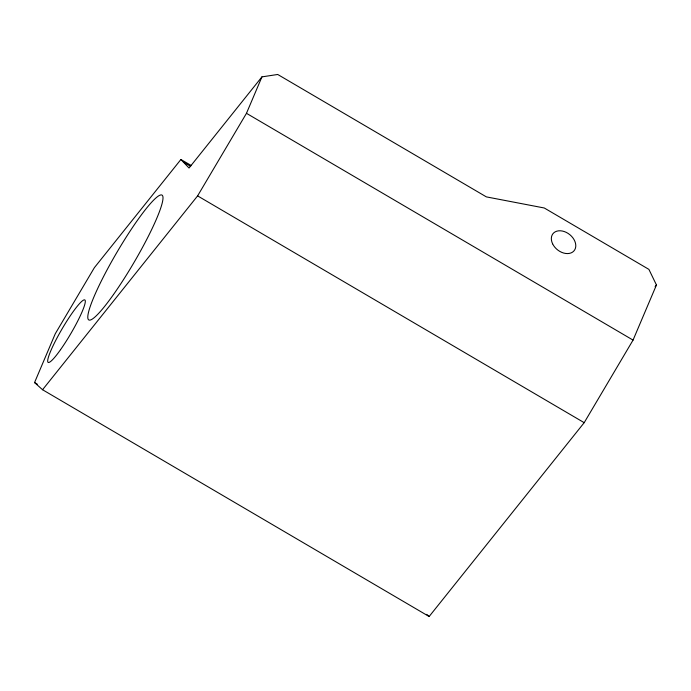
<?xml version="1.0" encoding="UTF-8"?>
<svg xmlns="http://www.w3.org/2000/svg" width="691" height="691" viewBox="0 0 691 691"><rect width="100%" height="100%" fill="white"/><g stroke="black" fill="none" stroke-linecap="round" stroke-linejoin="round"><path stroke-width="1.04" d="M180.895 159.5L189.032 168.025L261.941 76.874L277.713 74.473L486.369 196.883L544.275 207.991L648.901 269.378L656.45 284.986L633.051 340.102L584.189 422.676L429.137 616.527L42.557 389.733L34.55 382.564L55.271 333.744L94.365 267.685L180.895 159.5L190.923 165.313M42.557 389.733L197.609 195.881L246.471 113.315L261.941 76.874M655.103 286.67L656.45 284.986M246.471 113.315L633.051 340.102M183.391 162.109L190.664 166.376M197.609 195.881L584.189 422.676M34.55 382.564L37.34 384.196M426.736 614.377L429.137 616.527M552.619 243.837A13.578 9.769 38.7 0 0 573.763 251.118A13.578 9.769 38.7 0 0 564.322 231.571A13.578 9.769 38.7 0 0 552.619 243.837M113.488 294.539A72.4 9.942 -59.6 0 0 162.238 195.268A72.4 9.942 -59.6 0 0 100.411 282.835A72.4 9.942 -59.6 0 0 113.488 294.539M60.558 349.663A36.2 4.967 -59.6 0 0 84.933 300.024A36.2 4.967 -59.6 0 0 54.019 343.807A36.2 4.967 -59.6 0 0 60.558 349.663"/></g></svg>
